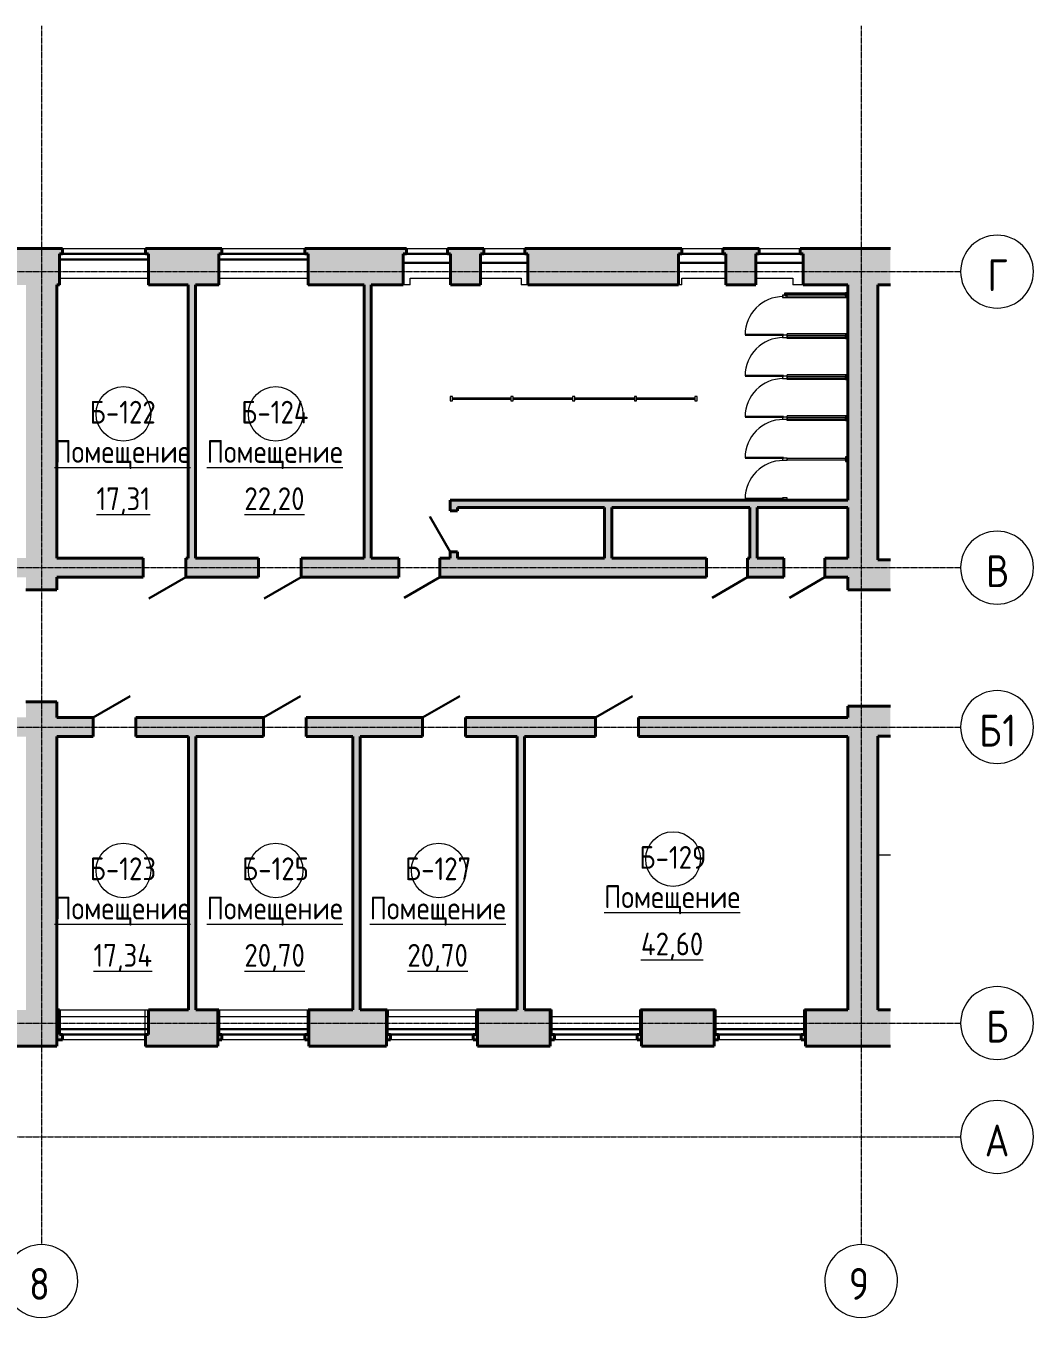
# Model space of a CAD drawing. Header units: millimetres. Extents: x -4092 to 455810, y -7500 to 28668.
# Drawn here: x 81016 to 103177, y -3216 to 25181 of the extents above; entities that cross this region are included whole.
import ezdxf

# ---------------------------------------------------------------- set-up
doc = ezdxf.new("R2010")
doc.units = ezdxf.units.MM
doc.linetypes.add('ADSK_Линия сетки', pattern=[21, 12, -3, 3, -3])
for name, color, linetype, lineweight in [('Двери', 7, 'Continuous', 18), ('Импосты витража', 7, 'Continuous', 18), ('Каркас_Импост', 7, 'Continuous', 30), ('Марки помещений', 7, 'Continuous', 18), ('Окна', 7, 'Continuous', 18), ('Оси', 7, 'Continuous', 9), ('Панели витража', 7, 'Continuous', 18), ('Панель', 7, 'Continuous', 30), ('Перекрытия', 7, 'Continuous', 18), ('Стены', 7, 'Continuous', 18), ('Стены разрез', 7, 'Continuous', 40)]:
    doc.layers.add(name, color=color, linetype=linetype, lineweight=lineweight)
doc.styles.add('GOST Common', font='GOST Common.ttf', dxfattribs={"width": 0.9, "height": 500})
doc.styles.add('GOST Common_1', font='GOST Common.ttf', dxfattribs={"width": 0.9, "height": 700})

# ---------------------------------------------------------------- blocks, each defined once
blk = doc.blocks.new('ИРНИТУ-Окно-ГОСТ23166-99_4_2_Створки - 1920 x 2350-287669-01_Б_На лист')
at = {"layer": 'Каркас_Импост'}
for p, q in [((-1018.1, 210), (941.9, 210)), ((-1018.1, 210), (-1018.1, 90)), ((-1018.1, 210), (-983.1, 210)), ((-1018.1, 90), (941.9, 90)), ((-1018.1, 90), (-983.1, 90)), ((941.9, 210), (906.9, 210)), ((941.9, 90), (906.9, 90)), ((941.9, 210), (941.9, 90))]:
    blk.add_line(p, q, dxfattribs=at)
blk = doc.blocks.new('AC_Дверь_Однопольная_ДеревяннаяВнутренняя_ГОСТ6629-88 - 860х2080h-423457-01_Б_На лист')
at = {"layer": 'Панель'}
blk.add_line((-450, 210), (329, 660), dxfattribs=at)
blk = doc.blocks.new('AC_Дверь_Однопольная_ДеревяннаяВнутренняя_ГОСТ6629-88 - 860х2080h-423991-01_Б_На лист')
at = {"layer": 'Панель'}
blk.add_line((-450, 80), (329, 530), dxfattribs=at)
blk = doc.blocks.new('ИРНИТУ-Окно-ГОСТ23166-99_2_1_Створка - 1000 x 1800-942852-01_Б_На лист')
at = {"layer": 'Каркас_Импост'}
for p, q in [((-1018.1, 280), (21.9, 280)), ((-1018.1, 280), (-1018.1, 80)), ((-1018.1, 280), (-983.1, 280)), ((-1018.1, 80), (21.9, 80)), ((-1018.1, 80), (-983.1, 80)), ((21.9, 280), (-13.1, 280)), ((21.9, 80), (-13.1, 80)), ((21.9, 280), (21.9, 80))]:
    blk.add_line(p, q, dxfattribs=at)
blk = doc.blocks.new('Системная панель - ADSK_Глухая_25_белый пластик-513181-01_Б_На лист')
at = {"layer": 'Панели витража'}
for p, q in [((667.5, 12.5), (-667.5, 12.5)), ((-667.5, 12.5), (-667.5, -12.5)), ((667.5, -12.5), (667.5, 12.5)), ((-667.5, -12.5), (667.5, -12.5))]:
    blk.add_line(p, q, dxfattribs=at)
blk = doc.blocks.new('AC_ДверьВитражная_Однопольная_Туалетная - Глухая Левая-442682-01_Б_На лист')
at = {"layer": 'Панель'}
blk.add_line((420, -32.5), (420, -872.5), dxfattribs=at)
at = {"layer": 'Панель', "lineweight": 18}
blk.add_arc((420, -32.5), 840, 180, 270, dxfattribs=at)
blk = doc.blocks.new('Прямоугольный импост - 50х100-442674-01_Б_На лист')
at = {"layer": 'Импосты витража'}
for p, q in [((-25, 50), (25, 50)), ((-25, -50), (-25, 50)), ((25, 50), (25, -50)), ((25, -50), (-25, -50))]:
    blk.add_line(p, q, dxfattribs=at)
blk = doc.blocks.new('Прямоугольный импост - 50х100-442686-01_Б_На лист')
at = {"layer": 'Импосты витража'}
for p, q in [((-50, 50), (0, 50)), ((-50, -50), (-50, 50)), ((0, 50), (0, -50)), ((0, -50), (-50, -50))]:
    blk.add_line(p, q, dxfattribs=at)
blk = doc.blocks.new('Прямоугольный импост - 50х100-442689-01_Б_На лист')
at = {"layer": 'Импосты витража'}
for p, q in [((0, 50), (-50, 50)), ((-50, 50), (-50, -50)), ((0, -50), (0, 50)), ((-50, -50), (0, -50))]:
    blk.add_line(p, q, dxfattribs=at)
blk = doc.blocks.new('Системная панель - ADSK_Глухая_25_белый пластик-513185-01_Б_На лист')
at = {"layer": 'Панели витража'}
for p, q in [((642.5, 12.5), (-642.5, 12.5)), ((-642.5, 12.5), (-642.5, -12.5)), ((642.5, -12.5), (642.5, 12.5)), ((-642.5, -12.5), (642.5, -12.5))]:
    blk.add_line(p, q, dxfattribs=at)
blk = doc.blocks.new('Прямоугольный импост - 50х100-444423-01_Б_На лист')
at = {"layer": 'Импосты витража'}
for p, q in [((-50, 50), (0, 50)), ((-50, -50), (-50, 50)), ((0, 50), (0, -50)), ((0, -50), (-50, -50))]:
    blk.add_line(p, q, dxfattribs=at)
blk = doc.blocks.new('Прямоугольный импост - 50х100-513183-01_Б_На лист')
at = {"layer": 'Импосты витража'}
for p, q in [((97731, 16592), (97731, 16617)), ((99016, 16617), (97731, 16617)), ((97731, 16517), (97731, 16542)), ((99016, 16517), (97731, 16517))]:
    blk.add_line(p, q, dxfattribs=at)
blk = doc.blocks.new('Прямоугольный импост - 50х100-513179-01_Б_На лист')
at = {"layer": 'Импосты витража'}
for p, q in [((97681, 19280), (97681, 19317)), ((97681, 19317), (99016, 19317)), ((97731, 19217), (99016, 19217))]:
    blk.add_line(p, q, dxfattribs=at)
blk = doc.blocks.new('Прямоугольный импост - 50х100-444419-01_Б_На лист')
at = {"layer": 'Импосты витража'}
for p, q in [((0, 50), (-50, 50)), ((-50, 50), (-50, -50)), ((0, -50), (0, 50)), ((-50, -50), (0, -50))]:
    blk.add_line(p, q, dxfattribs=at)
blk = doc.blocks.new('ИРНИТУ_Дверь_Однопольная_ДеревяннаяВнутренняя_филенчатая - 900х2080 без верха-1341253-01_Б_На лист')
at = {"layer": 'Панель'}
blk.add_line((-470, 210), (344, 680), dxfattribs=at)
blk = doc.blocks.new('Системная панель - ADSK_Глухая_25_белый пластик-489488-01_Б_На лист')
at = {"layer": 'Панели витража'}
for p, q in [((640, 12), (-640, 12)), ((-640, 12), (-640, -12)), ((640, -12), (640, 12)), ((-640, -12), (640, -12))]:
    blk.add_line(p, q, dxfattribs=at)
blk = doc.blocks.new('Системная панель - ADSK_Глухая_25_белый пластик-489489-01_Б_На лист')
at = {"layer": 'Панели витража'}
for p, q in [((653, 12), (-653, 12)), ((-653, 12), (-653, -12)), ((653, -12), (653, 12)), ((-653, -12), (653, -12))]:
    blk.add_line(p, q, dxfattribs=at)
blk = doc.blocks.new('Прямоугольный импост - 50х100-450438-01_Б_На лист')
at = {"layer": 'Импосты витража'}
for p, q in [((-50, 50), (0, 50)), ((-50, -50), (-50, 50)), ((0, 50), (0, -50)), ((0, -50), (-50, -50))]:
    blk.add_line(p, q, dxfattribs=at)
blk = doc.blocks.new('Прямоугольный импост - 50х100-450440-01_Б_На лист')
at = {"layer": 'Импосты витража'}
for p, q in [((0, 50), (-50, 50)), ((-50, 50), (-50, -50)), ((0, -50), (0, 50)), ((-50, -50), (0, -50))]:
    blk.add_line(p, q, dxfattribs=at)
blk = doc.blocks.new('Прямоугольный импост - 50х100-450448-01_Б_На лист')
at = {"layer": 'Импосты витража'}
for p, q in [((-25, 50), (25, 50)), ((-25, -50), (-25, 50)), ((25, 50), (25, -50)), ((25, -50), (-25, -50))]:
    blk.add_line(p, q, dxfattribs=at)
blk = doc.blocks.new('Прямоугольный импост - 50х100-451065-01_Б_На лист')
at = {"layer": 'Импосты витража'}
for p, q in [((-25, 50), (25, 50)), ((-25, -50), (-25, 50)), ((25, 50), (25, -50)), ((25, -50), (-25, -50))]:
    blk.add_line(p, q, dxfattribs=at)
blk = doc.blocks.new('ИРНИТУ-Окно-ГОСТ23166-99_4_2_Створки - 1920 x 2350-415137-01_Б_На лист')
at = {"layer": 'Каркас_Импост'}
for p, q in [((-1018.1, -160), (941.9, -160)), ((-1018.1, -280), (-1018.1, -160)), ((-1018.1, -160), (-983.1, -160)), ((-1018.1, -280), (941.9, -280)), ((-1018.1, -280), (-983.1, -280)), ((941.9, -160), (906.9, -160)), ((941.9, -280), (906.9, -280)), ((941.9, -280), (941.9, -160))]:
    blk.add_line(p, q, dxfattribs=at)
blk = doc.blocks.new('Ось сетки - D8-4846-01_Б_На лист')
at = {"layer": 'Оси', "lineweight": 18}
for start, end in [(360, 180), (180, 360)]:
    blk.add_arc((0, 0), 4, start, end, dxfattribs=at)
blk = doc.blocks.new('ADSK_Марка_Помещение - Номер Имя Площадь Площадь проемов-115235-01_Б_На лист')
at = {"layer": 'Марки помещений'}
blk.add_circle((0, 0), 3, dxfattribs=at)

msp = doc.modelspace()

# ---------------------------------------------------------------- hatches: boundary and pattern name
at = {"layer": 'Стены'}
h = msp.add_hatch(color=256, dxfattribs=at)
h.paths.add_polyline_path([(99726, 19495), (100000, 19495), (100000, 20295), (98016, 20295), (98016, 20175), (98086, 20175), (98086, 19495), (99066, 19495)], flags=0)
h.paths.add_polyline_path([(97046, 19495), (97046, 20175), (97116, 20175), (97116, 20295), (96316, 20295), (96316, 20175), (96386, 20175), (96386, 19495)], flags=0)
h.paths.add_polyline_path([(95346, 19495), (95346, 20175), (95416, 20175), (95416, 20295), (91971, 20295), (91971, 20175), (92041, 20175), (92041, 19495), (93665, 19495)], flags=0)
h.paths.add_polyline_path([(88441, 19495), (89301, 19495), (89301, 20175), (89371, 20175), (89371, 20295), (87141, 20295), (87141, 20175), (87211, 20175), (87211, 19495), (87330, 19495)], flags=0)
h.paths.add_polyline_path([(90341, 19495), (91001, 19495), (91001, 20175), (91071, 20175), (91071, 20295), (90271, 20295), (90271, 20175), (90341, 20175)], flags=0)
h.paths.add_polyline_path([(85251, 19495), (85251, 20175), (85321, 20175), (85321, 20295), (83641, 20295), (83641, 20175), (83711, 20175), (83711, 19495), (84741, 19495)], flags=0)
h.paths.add_polyline_path([(81696, 19495), (81751, 19495), (81751, 20175), (81821, 20175), (81821, 20295), (79941, 20295), (79941, 20175), (80011, 20175), (80011, 19495), (81016, 19495)], flags=0)
h.paths.add_polyline_path([(78051, 19495), (78051, 20175), (78121, 20175), (78121, 20295), (76241, 20295), (76241, 20175), (76311, 20175), (76311, 19495), (77411, 19495)], flags=0)
h.paths.add_polyline_path([(74351, 19495), (74351, 20175), (74421, 20175), (74421, 20295), (72541, 20295), (72541, 20175), (72611, 20175), (72611, 19495)], flags=0)
h.paths.add_polyline_path([(70651, 19495), (70651, 20175), (70721, 20175), (70721, 20295), (68941, 20295), (68941, 20175), (69011, 20175), (69011, 19495)], flags=0)
h.paths.add_polyline_path([(67051, 19495), (67051, 20175), (67121, 20175), (67121, 20295), (65541, 20295), (65541, 20175), (65611, 20175), (65611, 19495)], flags=0)
h.paths.add_polyline_path([(63016, 19495), (63651, 19495), (63651, 20175), (63721, 20175), (63721, 20295), (62441, 20295), (62441, 20175), (62511, 20175), (62511, 19495)], flags=0)
h.paths.add_polyline_path([(60551, 19495), (60551, 20175), (60621, 20175), (60621, 20295), (58741, 20295), (58741, 20175), (58811, 20175), (58811, 19495)], flags=0)
h.paths.add_polyline_path([(56851, 19495), (56851, 20175), (56921, 20175), (56921, 20295), (54241, 20295), (54241, 20175), (54311, 20175), (54311, 19495), (56766, 19495)], flags=0)
h.paths.add_polyline_path([(51411, 19495), (52351, 19495), (52351, 20175), (52421, 20175), (52421, 20295), (50541, 20295), (50541, 20175), (50611, 20175), (50611, 19495), (51251, 19495)], flags=0)
h.paths.add_polyline_path([(48651, 19495), (48651, 20175), (48721, 20175), (48721, 20295), (46941, 20295), (46941, 20175), (47011, 20175), (47011, 19495)], flags=0)
h.paths.add_polyline_path([(44298, 19495), (45051, 19495), (45051, 20175), (45121, 20175), (45121, 20295), (43341, 20295), (43341, 20175), (43411, 20175), (43411, 19495), (44138, 19495)], flags=0)
h.paths.add_polyline_path([(41451, 19495), (41451, 20175), (41521, 20175), (41521, 20295), (39741, 20295), (39741, 20175), (39811, 20175), (39811, 19495)], flags=0)
h.paths.add_polyline_path([(36649, 19495), (37851, 19495), (37851, 20175), (37921, 20175), (37921, 20295), (36041, 20295), (36041, 20175), (36111, 20175), (36111, 19495)], flags=0)
h.paths.add_polyline_path([(30551, 19495), (30551, 20175), (30621, 20175), (30621, 20295), (29141, 20295), (29141, 20175), (29211, 20175), (29211, 19495), (30314, 19495)], flags=0)
h.paths.add_polyline_path([(34151, 19495), (34151, 20175), (34221, 20175), (34221, 20295), (32441, 20295), (32441, 20175), (32511, 20175), (32511, 19495)], flags=0)
h.paths.add_polyline_path([(27251, 19495), (27251, 20175), (27321, 20175), (27321, 20295), (25641, 20295), (25641, 20175), (25711, 20175), (25711, 19495), (26411, 19495)], flags=0)
h.paths.add_polyline_path([(23751, 19495), (23751, 20175), (23821, 20175), (23821, 20295), (22241, 20295), (22241, 20175), (22311, 20175), (22311, 19495), (22801, 19495)], flags=0)
h.paths.add_polyline_path([(20351, 19495), (20351, 20175), (20421, 20175), (20421, 20295), (18626, 20295), (18626, 19495), (19651, 19495)], flags=0)
for points in [[(81016, 12796), (81696, 12796), (81696, 19495), (81016, 19495), (81016, 13075)], [(84741, 13495), (84741, 19495), (84581, 19495), (84581, 13495)], [(88601, 13495), (88601, 19495), (88441, 19495), (88441, 13495)], [(99726, 13456), (99726, 19495), (99066, 19495), (99066, 13456)], [(99066, 14607), (99066, 14767), (90335, 14767), (90335, 14607), (97071, 14607)], [(93881, 13495), (93881, 14607), (93721, 14607), (93721, 13495)], [(97071, 13495), (97071, 14607), (96911, 14607), (96911, 13495)], [(100000, 12796), (100000, 13456), (99066, 13456), (99066, 12796)], [(81696, 3575), (81696, 10340), (81016, 10340), (81016, 3575)], [(100000, 9585), (100000, 10245), (99066, 10245), (99066, 9585), (99726, 9585)], [(84746, 3575), (84746, 9575), (84586, 9575), (84586, 3575)], [(88356, 3575), (88356, 9575), (88196, 9575), (88196, 3575)], [(91966, 3575), (91966, 9575), (91806, 9575), (91806, 3575)], [(99066, 3575), (99726, 3575), (99726, 9585), (99066, 9585), (99066, 5444)], [(81696, 2915), (81821, 2915), (81821, 3035), (81751, 3035), (81751, 3575), (81696, 3575)]]:
    msp.add_hatch(color=256, dxfattribs=at).paths.add_polyline_path(points, flags=0)
h = msp.add_hatch(color=256, dxfattribs=at)
h.paths.add_polyline_path([(90335, 13495), (90495, 13495), (90495, 13631), (90335, 13631)], flags=0)
h.paths.add_polyline_path([(90335, 14531), (90495, 14531), (90495, 14607), (90335, 14607)], flags=0)
h = msp.add_hatch(color=256, dxfattribs=at)
h.paths.add_polyline_path([(81016, 13075), (81016, 13495), (79601, 13495), (79601, 13075), (80995, 13075)], flags=0)
h.paths.add_polyline_path([(78661, 13075), (78661, 13495), (76281, 13495), (76281, 13075)], flags=0)
h.paths.add_polyline_path([(74660, 13075), (74981, 13075), (74981, 13495), (65436, 13495), (65436, 13075), (68325, 13075)], flags=0)
h.paths.add_polyline_path([(63696, 13075), (64136, 13075), (64136, 13495), (63696, 13495)], flags=0)
h = msp.add_hatch(color=256, dxfattribs=at)
h.paths.add_polyline_path([(99066, 13075), (99066, 13495), (98561, 13495), (98561, 13075)], flags=0)
h.paths.add_polyline_path([(97661, 13075), (97661, 13495), (96861, 13495), (96861, 13075)], flags=0)
h.paths.add_polyline_path([(95961, 13075), (95961, 13495), (90105, 13495), (90105, 13075), (93665, 13075)], flags=0)
h.paths.add_polyline_path([(89205, 13075), (89205, 13495), (87061, 13495), (87061, 13075), (87330, 13075)], flags=0)
h.paths.add_polyline_path([(84531, 13075), (86121, 13075), (86121, 13495), (84531, 13495)], flags=0)
h.paths.add_polyline_path([(83591, 13075), (83591, 13495), (81696, 13495), (81696, 13075)], flags=0)
h = msp.add_hatch(color=256, dxfattribs=at)
h.paths.add_polyline_path([(79936, 9575), (81016, 9575), (81016, 9995), (79936, 9995)], flags=0)
h.paths.add_polyline_path([(78636, 9575), (78636, 9995), (68856, 9995), (68856, 9575), (74660, 9575)], flags=0)
h.paths.add_polyline_path([(67556, 9575), (67556, 9995), (65566, 9995), (65566, 9575), (66986, 9575)], flags=0)
h.paths.add_polyline_path([(64626, 9575), (64626, 9995), (63696, 9995), (63696, 9575)], flags=0)
h = msp.add_hatch(color=256, dxfattribs=at)
h.paths.add_polyline_path([(99066, 9575), (99066, 9995), (94465, 9995), (94465, 9575)], flags=0)
h.paths.add_polyline_path([(93525, 9575), (93525, 9995), (90668, 9995), (90668, 9575), (91966, 9575)], flags=0)
h.paths.add_polyline_path([(88196, 9575), (89728, 9575), (89728, 9995), (87171, 9995), (87171, 9575), (87330, 9575)], flags=0)
h.paths.add_polyline_path([(86231, 9575), (86231, 9995), (83431, 9995), (83431, 9575), (84746, 9575)], flags=0)
h.paths.add_polyline_path([(81696, 9575), (82491, 9575), (82491, 9995), (81696, 9995)], flags=0)
h = msp.add_hatch(color=256, dxfattribs=at)
h.paths.add_polyline_path([(100000, 2775), (100000, 3575), (98131, 3575), (98131, 2775)], flags=0)
h.paths.add_polyline_path([(96131, 2775), (96131, 3575), (94531, 3575), (94531, 2775)], flags=0)
h.paths.add_polyline_path([(92531, 2775), (92531, 3575), (90931, 3575), (90931, 2775)], flags=0)
h.paths.add_polyline_path([(88931, 2775), (88931, 3575), (87231, 3575), (87231, 2775), (87330, 2775)], flags=0)
h.paths.add_polyline_path([(85231, 2775), (85231, 3575), (83711, 3575), (83711, 3035), (83641, 3035), (83641, 2775), (84163, 2775)], flags=0)
h.paths.add_polyline_path([(80031, 2775), (81696, 2775), (81696, 3575), (80031, 3575)], flags=0)
h.paths.add_polyline_path([(78031, 2775), (78031, 3575), (76331, 3575), (76331, 2775)], flags=0)
h.paths.add_polyline_path([(74331, 2775), (74331, 3575), (72631, 3575), (72631, 2775)], flags=0)
h.paths.add_polyline_path([(70631, 2775), (70631, 3575), (69031, 3575), (69031, 2775)], flags=0)
h.paths.add_polyline_path([(65631, 2775), (67031, 2775), (67031, 3575), (65631, 3575)], flags=0)
h.paths.add_polyline_path([(63696, 2775), (63696, 3035), (63651, 3035), (63651, 3575), (61686, 3575), (61686, 2775), (61990, 2775)], flags=0)
h.paths.add_polyline_path([(57186, 2775), (57186, 3575), (54331, 3575), (54331, 2775), (55655, 2775)], flags=0)
h.paths.add_polyline_path([(52331, 2775), (52331, 3575), (50631, 3575), (50631, 2775)], flags=0)
h.paths.add_polyline_path([(48631, 2775), (48631, 3575), (47031, 3575), (47031, 2775)], flags=0)
h.paths.add_polyline_path([(41431, 2775), (41431, 3575), (39831, 3575), (39831, 2775)], flags=0)
h.paths.add_polyline_path([(43431, 2775), (45031, 2775), (45031, 3575), (43431, 3575)], flags=0)
h.paths.add_polyline_path([(36649, 2775), (37831, 2775), (37831, 3575), (36131, 3575), (36131, 2775)], flags=0)
h.paths.add_polyline_path([(33482, 2775), (34131, 2775), (34131, 3575), (32531, 3575), (32531, 2775)], flags=0)
h.paths.add_polyline_path([(27231, 2775), (27231, 3575), (25731, 3575), (25731, 2775)], flags=0)
h.paths.add_polyline_path([(30314, 2775), (30531, 2775), (30531, 3575), (29231, 3575), (29231, 2775)], flags=0)
h.paths.add_polyline_path([(22331, 2775), (23731, 2775), (23731, 3575), (22331, 3575)], flags=0)
h.paths.add_polyline_path([(17826, 2775), (20331, 2775), (20331, 3575), (17826, 3575)], flags=0)
h = msp.add_hatch(color=256, dxfattribs=at)
h.paths.add_polyline_path([(87231, 2915), (87231, 3575), (87211, 3575), (87211, 3035), (87141, 3035), (87141, 2915)], flags=0)
h.paths.add_polyline_path([(85231, 2915), (85321, 2915), (85321, 3035), (85251, 3035), (85251, 3575), (85231, 3575)], flags=0)
h = msp.add_hatch(color=256, dxfattribs=at)
h.paths.add_polyline_path([(90841, 2915), (90931, 2915), (90931, 3575), (90911, 3575), (90911, 3035), (90841, 3035)], flags=0)
h.paths.add_polyline_path([(88931, 2915), (89021, 2915), (89021, 3035), (88951, 3035), (88951, 3575), (88931, 3575)], flags=0)
h = msp.add_hatch(color=256, dxfattribs=at)
h.paths.add_polyline_path([(94441, 2915), (94531, 2915), (94531, 3575), (94511, 3575), (94511, 3035), (94441, 3035)], flags=0)
h.paths.add_polyline_path([(92621, 2915), (92621, 3035), (92551, 3035), (92551, 3575), (92531, 3575), (92531, 2915)], flags=0)
h = msp.add_hatch(color=256, dxfattribs=at)
h.paths.add_polyline_path([(98131, 2915), (98131, 3575), (98111, 3575), (98111, 3035), (98041, 3035), (98041, 2915)], flags=0)
h.paths.add_polyline_path([(96131, 2915), (96221, 2915), (96221, 3035), (96151, 3035), (96151, 3575), (96131, 3575)], flags=0)

# ---------------------------------------------------------------- linework, layer by layer
at = {"layer": 'Оси', "linetype": 'ADSK_Линия сетки'}
for p, q in [((81356, 25181), (81356, -1580)), ((99356, 25181), (99356, -1580)), ((-2456, 19785), (101541, 19785)), ((-2456, 13285), (101541, 13285)), ((-2456, 9785), (101541, 9785)), ((-2456, 3285), (101541, 3285)), ((-2456, 785), (101541, 785))]:
    msp.add_line(p, q, dxfattribs=at)
at = {"layer": 'Перекрытия'}
msp.add_line((99726, 6978), (100000, 6978), dxfattribs=at)
at = {"layer": 'Стены'}
for p, q in [((81821, 20295), (83641, 20295)), ((85321, 20295), (87141, 20295)), ((89371, 20295), (90271, 20295)), ((91071, 20295), (91971, 20295)), ((95416, 20295), (96316, 20295)), ((97116, 20295), (98016, 20295)), ((81771, 19495), (81771, 19645)), ((81771, 19645), (83691, 19645)), ((83691, 19645), (83691, 19495)), ((85271, 19495), (85271, 19645)), ((85271, 19645), (87191, 19645)), ((87191, 19645), (87191, 19495)), ((89451, 19495), (89451, 19645)), ((89451, 19645), (90341, 19645)), ((91001, 19645), (91891, 19645)), ((91891, 19645), (91891, 19495)), ((95416, 19495), (95416, 19645)), ((95416, 19645), (96386, 19645)), ((97046, 19645), (97856, 19645)), ((97856, 19645), (97856, 19495)), ((81771, 19495), (81751, 19495)), ((83711, 19495), (83691, 19495)), ((85271, 19495), (85251, 19495)), ((87211, 19495), (87191, 19495)), ((89451, 19495), (89301, 19495)), ((92041, 19495), (91891, 19495)), ((95416, 19495), (95346, 19495)), ((98086, 19495), (97856, 19495)), ((81751, 3575), (83711, 3575)), ((81771, 3425), (81771, 3575)), ((83691, 3425), (81771, 3425)), ((83631, 3575), (83631, 2775)), ((83691, 3575), (83691, 3425)), ((85251, 3575), (87211, 3575)), ((85271, 3425), (85271, 3575)), ((87191, 3425), (85271, 3425)), ((87191, 3575), (87191, 3425)), ((88951, 3575), (90911, 3575)), ((88976, 3425), (88976, 3575)), ((90896, 3425), (88976, 3425)), ((90896, 3575), (90896, 3425)), ((92551, 3575), (92571, 3575)), ((92571, 3425), (92571, 3575)), ((94491, 3425), (92571, 3425)), ((94491, 3575), (94511, 3575)), ((94491, 3575), (94491, 3425)), ((96151, 3575), (96171, 3575)), ((96171, 3425), (96171, 3575)), ((98091, 3425), (96171, 3425)), ((98091, 3575), (98111, 3575)), ((98091, 3575), (98091, 3425)), ((83631, 2915), (81821, 2915)), ((87141, 2915), (85321, 2915)), ((90841, 2915), (89021, 2915)), ((94441, 2915), (92621, 2915)), ((98041, 2915), (96221, 2915)), ((83641, 2775), (83631, 2775))]:
    msp.add_line(p, q, dxfattribs=at)
at = {"layer": 'Стены разрез'}
for p, q in [((81821, 20295), (79941, 20295)), ((81751, 19495), (81751, 20175)), ((81751, 20175), (81821, 20175)), ((81821, 20175), (81821, 20295)), ((85321, 20295), (83641, 20295)), ((83641, 20295), (83641, 20175)), ((83641, 20175), (83711, 20175)), ((83711, 20175), (83711, 19495)), ((85251, 19495), (85251, 20175)), ((85251, 20175), (85321, 20175)), ((85321, 20175), (85321, 20295)), ((89371, 20295), (87141, 20295)), ((87141, 20295), (87141, 20175)), ((87141, 20175), (87211, 20175)), ((87211, 20175), (87211, 19495)), ((89301, 19495), (89301, 20175)), ((89301, 20175), (89371, 20175)), ((89371, 20175), (89371, 20295)), ((91071, 20295), (90271, 20295)), ((90271, 20295), (90271, 20175)), ((90271, 20175), (90341, 20175)), ((90341, 20175), (90341, 19495)), ((91001, 19495), (91001, 20175)), ((91001, 20175), (91071, 20175)), ((91071, 20175), (91071, 20295)), ((95416, 20295), (91971, 20295)), ((91971, 20295), (91971, 20175)), ((91971, 20175), (92041, 20175)), ((92041, 20175), (92041, 19495)), ((95346, 19495), (95346, 20175)), ((95346, 20175), (95416, 20175)), ((95416, 20175), (95416, 20295)), ((97116, 20295), (96316, 20295)), ((96316, 20295), (96316, 20175)), ((96316, 20175), (96386, 20175)), ((96386, 20175), (96386, 19495)), ((97046, 19495), (97046, 20175)), ((97046, 20175), (97116, 20175)), ((97116, 20175), (97116, 20295)), ((100000, 20295), (98016, 20295)), ((98016, 20295), (98016, 20175)), ((98016, 20175), (98086, 20175)), ((98086, 20175), (98086, 19495)), ((81696, 19495), (81751, 19495)), ((81696, 13495), (81696, 19495)), ((83711, 19495), (84581, 19495)), ((84581, 19495), (84581, 13495)), ((84741, 19495), (85251, 19495)), ((84741, 13495), (84741, 19495)), ((87211, 19495), (88441, 19495)), ((88441, 19495), (88441, 13495)), ((88601, 19495), (89301, 19495)), ((88601, 13495), (88601, 19495)), ((90341, 19495), (91001, 19495)), ((92041, 19495), (95346, 19495)), ((96386, 19495), (97046, 19495)), ((98086, 19495), (99066, 19495)), ((99066, 19495), (99066, 14767)), ((99726, 19495), (100000, 19495)), ((99726, 13456), (99726, 19495)), ((99066, 14767), (90335, 14767)), ((90335, 14767), (90335, 14531)), ((90335, 14531), (90495, 14531)), ((90495, 14607), (93721, 14607)), ((90495, 14531), (90495, 14607)), ((93721, 14607), (93721, 13495)), ((93881, 14607), (96911, 14607)), ((93881, 13495), (93881, 14607)), ((96911, 14607), (96911, 13495)), ((97071, 14607), (99066, 14607)), ((97071, 13495), (97071, 14607)), ((99066, 14607), (99066, 13495)), ((90335, 13631), (90335, 13495)), ((90495, 13631), (90335, 13631)), ((90495, 13495), (90495, 13631)), ((83591, 13495), (81696, 13495)), ((83591, 13075), (83591, 13495)), ((84581, 13495), (84531, 13495)), ((84531, 13495), (84531, 13075)), ((86121, 13495), (84741, 13495)), ((86121, 13075), (86121, 13495)), ((88441, 13495), (87061, 13495)), ((87061, 13495), (87061, 13075)), ((89205, 13495), (88601, 13495)), ((89205, 13075), (89205, 13495)), ((90335, 13495), (90105, 13495)), ((90105, 13495), (90105, 13075)), ((93721, 13495), (90495, 13495)), ((95961, 13495), (93881, 13495)), ((95961, 13075), (95961, 13495)), ((96911, 13495), (96861, 13495)), ((96861, 13495), (96861, 13075)), ((97661, 13495), (97071, 13495)), ((97661, 13075), (97661, 13495)), ((99066, 13495), (98561, 13495)), ((98561, 13495), (98561, 13075)), ((100000, 13456), (99726, 13456)), ((81696, 13075), (83591, 13075)), ((81696, 12796), (81696, 13075)), ((84531, 13075), (86121, 13075)), ((87061, 13075), (89205, 13075)), ((90105, 13075), (95961, 13075)), ((96861, 13075), (97661, 13075)), ((98561, 13075), (99066, 13075)), ((99066, 13075), (99066, 12796)), ((81016, 12796), (81696, 12796)), ((99066, 12796), (100000, 12796)), ((81696, 10340), (81016, 10340)), ((81696, 9995), (81696, 10340)), ((100000, 10245), (99066, 10245)), ((99066, 10245), (99066, 9995)), ((82491, 9995), (81696, 9995)), ((82491, 9575), (82491, 9995)), ((86231, 9995), (83431, 9995)), ((83431, 9995), (83431, 9575)), ((86231, 9575), (86231, 9995)), ((89728, 9995), (87171, 9995)), ((87171, 9995), (87171, 9575)), ((89728, 9575), (89728, 9995)), ((93525, 9995), (90668, 9995)), ((90668, 9995), (90668, 9575)), ((93525, 9575), (93525, 9995)), ((99066, 9995), (94465, 9995)), ((94465, 9995), (94465, 9575)), ((81696, 9575), (82491, 9575)), ((81696, 2775), (81696, 9575)), ((83431, 9575), (84586, 9575)), ((84586, 9575), (84586, 3575)), ((84746, 9575), (86231, 9575)), ((84746, 3575), (84746, 9575)), ((87171, 9575), (88196, 9575)), ((88196, 9575), (88196, 3575)), ((88356, 9575), (89728, 9575)), ((88356, 3575), (88356, 9575)), ((90668, 9575), (91806, 9575)), ((91806, 9575), (91806, 3575)), ((91966, 9575), (93525, 9575)), ((91966, 3575), (91966, 9575)), ((94465, 9575), (99066, 9575)), ((99066, 9575), (99066, 3575)), ((99726, 3575), (99726, 9585)), ((99726, 9585), (100000, 9585)), ((81751, 3575), (81696, 3575)), ((81751, 3035), (81751, 3575)), ((84586, 3575), (83711, 3575)), ((83711, 3575), (83711, 3035)), ((85251, 3575), (84746, 3575)), ((85231, 3575), (85231, 2775)), ((85251, 3035), (85251, 3575)), ((88196, 3575), (87211, 3575)), ((87211, 3575), (87211, 3035)), ((87231, 2775), (87231, 3575)), ((88951, 3575), (88356, 3575)), ((88931, 3575), (88931, 2775)), ((88951, 3035), (88951, 3575)), ((91806, 3575), (90911, 3575)), ((90911, 3575), (90911, 3035)), ((90931, 2775), (90931, 3575)), ((92551, 3575), (91966, 3575)), ((92531, 3575), (92531, 2775)), ((92551, 3035), (92551, 3575)), ((96151, 3575), (94511, 3575)), ((94511, 3575), (94511, 3035)), ((94531, 2775), (94531, 3575)), ((96131, 3575), (96131, 2775)), ((96151, 3035), (96151, 3575)), ((99066, 3575), (98111, 3575)), ((98111, 3575), (98111, 3035)), ((98131, 2775), (98131, 3575)), ((100000, 3575), (99726, 3575)), ((81696, 2915), (81821, 2915)), ((81821, 3035), (81751, 3035)), ((81821, 2915), (81821, 3035)), ((83711, 3035), (83641, 3035)), ((83641, 3035), (83641, 2775)), ((85231, 2915), (85321, 2915)), ((85321, 3035), (85251, 3035)), ((85321, 2915), (85321, 3035)), ((87211, 3035), (87141, 3035)), ((87141, 3035), (87141, 2915)), ((87141, 2915), (87231, 2915)), ((88931, 2915), (89021, 2915)), ((89021, 3035), (88951, 3035)), ((89021, 2915), (89021, 3035)), ((90911, 3035), (90841, 3035)), ((90841, 3035), (90841, 2915)), ((90841, 2915), (90931, 2915)), ((92531, 2915), (92621, 2915)), ((92621, 3035), (92551, 3035)), ((92621, 2915), (92621, 3035)), ((94511, 3035), (94441, 3035)), ((94441, 3035), (94441, 2915)), ((94441, 2915), (94531, 2915)), ((96131, 2915), (96221, 2915)), ((96221, 3035), (96151, 3035)), ((96221, 2915), (96221, 3035)), ((98111, 3035), (98041, 3035)), ((98041, 3035), (98041, 2915)), ((98041, 2915), (98131, 2915)), ((80031, 2775), (81696, 2775)), ((83641, 2775), (85231, 2775)), ((87231, 2775), (88931, 2775)), ((90931, 2775), (92531, 2775)), ((94531, 2775), (96131, 2775)), ((98131, 2775), (100000, 2775))]:
    msp.add_line(p, q, dxfattribs=at)

# ---------------------------------------------------------------- block references
at = {"layer": 'Двери'}
for name, p, rotation in [('AC_ДверьВитражная_Однопольная_Туалетная - Глухая Левая-442682-01_Б_На лист', (97681, 18817), 270), ('AC_ДверьВитражная_Однопольная_Туалетная - Глухая Левая-442682-01_Б_На лист', (97681, 17917), 270), ('AC_ДверьВитражная_Однопольная_Туалетная - Глухая Левая-442682-01_Б_На лист', (97681, 17017), 270), ('AC_ДверьВитражная_Однопольная_Туалетная - Глухая Левая-442682-01_Б_На лист', (97681, 16117), 270), ('AC_ДверьВитражная_Однопольная_Туалетная - Глухая Левая-442682-01_Б_На лист', (97681, 15217), 270), ('AC_Дверь_Однопольная_ДеревяннаяВнутренняя_ГОСТ6629-88 - 860х2080h-423991-01_Б_На лист', (90415, 14081), 90), ('ИРНИТУ_Дверь_Однопольная_ДеревяннаяВнутренняя_филенчатая - 900х2080 без верха-1341253-01_Б_На лист', (84061, 13285), 180), ('ИРНИТУ_Дверь_Однопольная_ДеревяннаяВнутренняя_филенчатая - 900х2080 без верха-1341253-01_Б_На лист', (86591, 13285), 180), ('AC_Дверь_Однопольная_ДеревяннаяВнутренняя_ГОСТ6629-88 - 860х2080h-423457-01_Б_На лист', (89655, 13285), 180), ('AC_Дверь_Однопольная_ДеревяннаяВнутренняя_ГОСТ6629-88 - 860х2080h-423457-01_Б_На лист', (96411, 13285), 180), ('AC_Дверь_Однопольная_ДеревяннаяВнутренняя_ГОСТ6629-88 - 860х2080h-423457-01_Б_На лист', (98111, 13285), 180)]:
    msp.add_blockref(name, p, dxfattribs=dict(at, rotation=rotation))
for p in [(82961, 9785), (86701, 9785), (90198, 9785), (93995, 9785)]:
    msp.add_blockref('ИРНИТУ_Дверь_Однопольная_ДеревяннаяВнутренняя_филенчатая - 900х2080 без верха-1341253-01_Б_На лист', p, dxfattribs=at)
at = {"layer": 'Импосты витража'}
for name, p in [('Прямоугольный импост - 50х100-513179-01_Б_На лист', (0, 0)), ('Прямоугольный импост - 50х100-444419-01_Б_На лист', (99066, 19267)), ('Прямоугольный импост - 50х100-513183-01_Б_На лист', (0, 1800)), ('Прямоугольный импост - 50х100-513183-01_Б_На лист', (0, 900)), ('Прямоугольный импост - 50х100-513183-01_Б_На лист', (0, 0))]:
    msp.add_blockref(name, p, dxfattribs=at)
for name, p, rotation in [('Прямоугольный импост - 50х100-442689-01_Б_На лист', (97681, 19267), 90), ('Прямоугольный импост - 50х100-450440-01_Б_На лист', (90335, 16996), 180)]:
    msp.add_blockref(name, p, dxfattribs=dict(at, rotation=rotation))
at = {"layer": 'Импосты витража', "extrusion": (0, 0, -1)}
for name, p, rotation in [('Прямоугольный импост - 50х100-442674-01_Б_На лист', (-97681, 18367), 270), ('Прямоугольный импост - 50х100-444423-01_Б_На лист', (-99066, 18367), 180), ('Прямоугольный импост - 50х100-442674-01_Б_На лист', (-97681, 17467), 270), ('Прямоугольный импост - 50х100-444423-01_Б_На лист', (-99066, 17467), 180), ('Прямоугольный импост - 50х100-451065-01_Б_На лист', (-91690, 16996), 180), ('Прямоугольный импост - 50х100-450448-01_Б_На лист', (-93046, 16996), 180), ('Прямоугольный импост - 50х100-451065-01_Б_На лист', (-94402, 16996), 180), ('Прямоугольный импост - 50х100-450438-01_Б_На лист', (-95758, 16996), 180), ('Прямоугольный импост - 50х100-442674-01_Б_На лист', (-97681, 16567), 270), ('Прямоугольный импост - 50х100-444423-01_Б_На лист', (-99066, 16567), 180), ('Прямоугольный импост - 50х100-442674-01_Б_На лист', (-97681, 15667), 270), ('Прямоугольный импост - 50х100-444423-01_Б_На лист', (-99066, 15667), 180), ('Прямоугольный импост - 50х100-442686-01_Б_На лист', (-97681, 14767), 270)]:
    msp.add_blockref(name, p, dxfattribs=dict(at, rotation=rotation))
at = {"layer": 'Марки помещений', "xscale": 199.9999999999999, "yscale": 199.9999999999999, "zscale": 199.9999999999999}
for p in [(83157, 16662), (86501, 16662), (95226, 6886), (83157, 6636), (86501, 6636), (90080, 6636)]:
    msp.add_blockref('ADSK_Марка_Помещение - Номер Имя Площадь Площадь проемов-115235-01_Б_На лист', p, dxfattribs=at)
at = {"layer": 'Окна', "rotation": 180}
for name, p in [('ИРНИТУ-Окно-ГОСТ23166-99_4_2_Створки - 1920 x 2350-415137-01_Б_На лист', (82693, 19895)), ('ИРНИТУ-Окно-ГОСТ23166-99_4_2_Створки - 1920 x 2350-415137-01_Б_На лист', (86193, 19895)), ('ИРНИТУ-Окно-ГОСТ23166-99_4_2_Створки - 1920 x 2350-287669-01_Б_На лист', (82693, 3245)), ('ИРНИТУ-Окно-ГОСТ23166-99_4_2_Створки - 1920 x 2350-287669-01_Б_На лист', (86193, 3245)), ('ИРНИТУ-Окно-ГОСТ23166-99_4_2_Створки - 1920 x 2350-287669-01_Б_На лист', (89893, 3245)), ('ИРНИТУ-Окно-ГОСТ23166-99_4_2_Створки - 1920 x 2350-287669-01_Б_На лист', (93493, 3245)), ('ИРНИТУ-Окно-ГОСТ23166-99_4_2_Створки - 1920 x 2350-287669-01_Б_На лист', (97093, 3245))]:
    msp.add_blockref(name, p, dxfattribs=at)
at = {"layer": 'Окна'}
for p in [(90319, 19895), (92019, 19895), (96364, 19895), (98064, 19895)]:
    msp.add_blockref('ИРНИТУ-Окно-ГОСТ23166-99_2_1_Створка - 1000 x 1800-942852-01_Б_На лист', p, dxfattribs=at)
at = {"layer": 'Оси', "lineweight": 18, "xscale": 199.9999999999999, "yscale": 199.9999999999999, "zscale": 199.9999999999999}
for p, rotation in [((102341, 19785), 269.9999999999994), ((102341, 13285), 269.9999999999994), ((102341, 9785), 269.9999999999994), ((102341, 3285), 269.9999999999994), ((102341, 785), 269.9999999999994), ((81356, -2380), 180), ((99356, -2380), 180)]:
    msp.add_blockref('Ось сетки - D8-4846-01_Б_На лист', p, dxfattribs=dict(at, rotation=rotation))
at = {"layer": 'Панели витража', "rotation": 180}
msp.add_blockref('Системная панель - ADSK_Глухая_25_белый пластик-513181-01_Б_На лист', (98348, 19267), dxfattribs=at)
at = {"layer": 'Панели витража'}
for name, p in [('Системная панель - ADSK_Глухая_25_белый пластик-513185-01_Б_На лист', (98373, 18367)), ('Системная панель - ADSK_Глухая_25_белый пластик-513185-01_Б_На лист', (98373, 17467)), ('Системная панель - ADSK_Глухая_25_белый пластик-489488-01_Б_На лист', (91025, 16996)), ('Системная панель - ADSK_Глухая_25_белый пластик-489489-01_Б_На лист', (92368, 16996)), ('Системная панель - ADSK_Глухая_25_белый пластик-489489-01_Б_На лист', (93724, 16996)), ('Системная панель - ADSK_Глухая_25_белый пластик-489488-01_Б_На лист', (95068, 16996)), ('Системная панель - ADSK_Глухая_25_белый пластик-513185-01_Б_На лист', (98373, 16567)), ('Системная панель - ADSK_Глухая_25_белый пластик-513185-01_Б_На лист', (98373, 15667))]:
    msp.add_blockref(name, p, dxfattribs=at)

# ---------------------------------------------------------------- texts
at = {"layer": 'Марки помещений', "lineweight": 9, "char_height": 500, "attachment_point": 1, "style": 'GOST Common'}
for s, insert, width in [('\\fGOST Common|b0|i0|c204|p34|;\\W.9;Б', (82416, 16949), 432.91), ('-122', (82774, 16949), 1443.04), ('\\fGOST Common|b0|i0|c204|p34|;\\W.9;Б', (85742, 16949), 432.91), ('-124', (86100, 16949), 1486.33), ('\\LПомещение', (81642, 16086), 3751.9), ('\\LПомещение', (84986, 16086), 3751.9), ('\\L17,31', (82566, 15049), 1515.19), ('\\L22,20', (85814, 15049), 1746.08), ('\\fGOST Common|b0|i0|c204|p34|;\\W.9;Б', (94486, 7173), 432.91), ('-129', (94843, 7173), 1443.04), ('\\fGOST Common|b0|i0|c204|p34|;\\W.9;Б', (82416, 6923), 432.91), ('-123', (82774, 6923), 1443.04), ('\\fGOST Common|b0|i0|c204|p34|;\\W.9;Б', (85760, 6923), 432.91), ('-125', (86118, 6923), 1443.04), ('\\fGOST Common|b0|i0|c204|p34|;\\W.9;Б', (89339, 6923), 432.91), ('-127', (89697, 6923), 1443.04), ('\\LПомещение', (93712, 6310), 3751.9), ('\\LПомещение', (81642, 6060), 3751.9), ('\\LПомещение', (84986, 6060), 3751.9), ('\\LПомещение', (88565, 6060), 3751.9), ('\\L42,60', (94522, 5273), 1789.37), ('\\L17,34', (82500, 5023), 1673.92), ('\\L20,70', (85814, 5023), 1746.08), ('\\L20,70', (89393, 5023), 1746.08)]:
    msp.add_mtext(s, dxfattribs=dict(at, insert=insert, width=width))
at = {"layer": 'Оси', "char_height": 700, "attachment_point": 1, "style": 'GOST Common_1'}
for s, insert, width in [('\\fGOST Common|b0|i0|c204|p34|;\\W.9;Г', (102131, 20058), 548.35), ('\\fGOST Common|b0|i0|c204|p34|;\\W.9;В', (102101, 13558), 620.51), ('\\fGOST Common|b0|i0|c204|p34|;\\W.9;Б', (101946, 10058), 620.51), ('\\fGOST Common|b0|i0|c204|p34|;\\W.9;1', (102458, 10058), 375.19), ('\\fGOST Common|b0|i0|c204|p34|;\\W.9;Б', (102101, 3558), 620.51), ('\\fGOST Common|b0|i0|c204|p34|;\\W.9;А', (102071, 1058), 692.66), ('\\fGOST Common|b0|i0|c204|p34|;\\W.9;8', (81087, -2092), 548.35), ('\\fGOST Common|b0|i0|c204|p34|;\\W.9;9', (99087, -2092), 548.35)]:
    msp.add_mtext(s, dxfattribs=dict(at, insert=insert, width=width))

doc.saveas('drawing.dxf')
